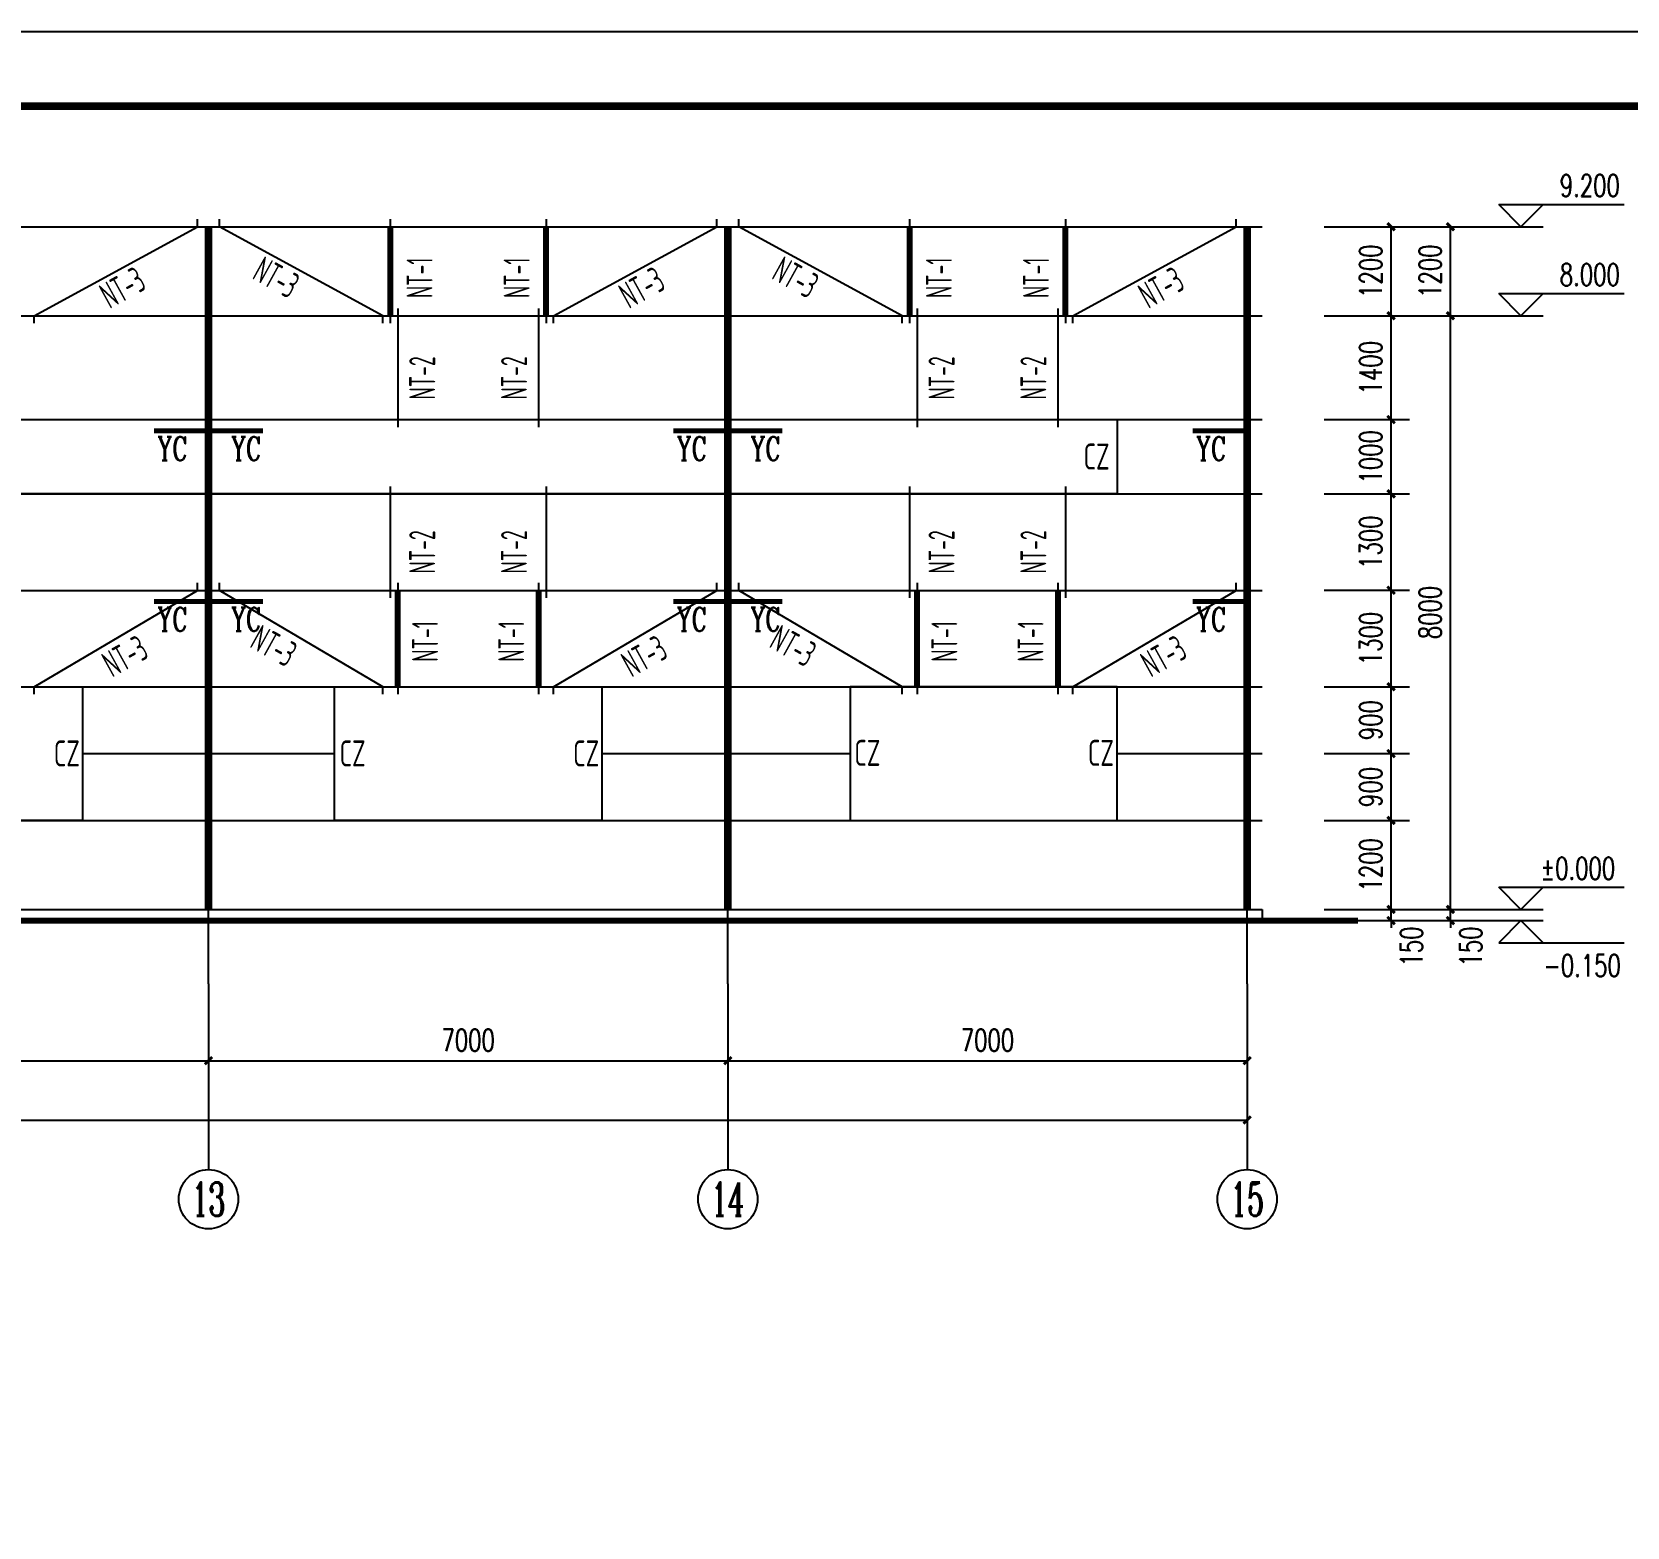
# Model space of a CAD drawing. Extents: x -17471 to 313636, y -71590 to 757901.
# Drawn here: x 281326 to 302827, y 522983 to 543131 of the extents above; entities that cross this region are included whole.
import ezdxf
from ezdxf.enums import TextEntityAlignment as Align

# ---------------------------------------------------------------- set-up
doc = ezdxf.new("R2010")
doc.units = 0
doc.header["$LTSCALE"] = 1000
doc.header["$MEASUREMENT"] = 0
for name, color, linetype in [('3T_WOOD', 21, 'Continuous'), ('AXIS', 3, 'Continuous'), ('AXIS_TEXT', 7, 'Continuous'), ('DIM_ELEV', 3, 'Continuous'), ('DOTE', 1, 'Continuous'), ('PUB_DIM', 3, 'Continuous'), ('PUB_TEXT', 7, 'Continuous'), ('PUB_TITLE', 4, 'Continuous'), ('WALL', 9, 'Continuous')]:
    doc.layers.add(name, color=color, linetype=linetype)
doc.styles.add('_SIMPLEX', font='sysz.shx', dxfattribs={"width": 0.8, "bigfont": 'syfs.shx'})
doc.styles.add('_TCH_AXIS', font='COMPLEX', dxfattribs={"bigfont": 'GBCBIG'})
doc.styles.add('_TCH_DIM', font='SIMPLEX', dxfattribs={"bigfont": 'GBCBIG'})
doc.styles.add('_TCH_DIM_T3', font='SIMPLEX', dxfattribs={"width": 0.705882, "bigfont": 'GBCBIG'})
doc.styles.add('COMPLEX', font='COMPLEX')
doc.styles.add('TSSD_REIN', font='Tssdeng.shx', dxfattribs={"width": 0.7, "bigfont": 'hztxt.shx'})
doc.dimstyles.new('_TCH_ARCH&&100', dxfattribs={"dimtxt": 297.5, "dimasz": 100, "dimexe": 250, "dimexo": 300, "dimgap": 126.25, "dimtad": 1, "dimdec": 0, "dimzin": 0, "dimdsep": 46, "dimtxsty": '_TCH_DIM_T3', "dimblk": 'ARCHTICK', "dimcen": 0.09, "dimclrt": 7, "dimazin": 2, "dimtfac": 1, "dimtdec": 0, "dimtix": 1, "dimtmove": 2, "dimatfit": 3, "dimfxl": 0, "dimtolj": 1, "dimtzin": 0, "dimarcsym": 0})

# ---------------------------------------------------------------- blocks, each defined once
blk = doc.blocks.new('_ArchTick')
at = {"color": 0, "linetype": 'ByBlock', "const_width": 0.4}
blk.add_lwpolyline([(-0.5, -0.5), (0.5, 0.5)], dxfattribs=at)
blk = doc.blocks.new('*D1623')
at = {"layer": 'Defpoints', "color": 0, "transparency": 16777216}
for p in [(298446, 531306), (299646, 531306), (298446, 531156)]:
    blk.add_point(p, dxfattribs=at)
at = {"layer": 'PUB_DIM', "color": 0, "lineweight": -2, "transparency": 16777216}
for p, q in [((298746, 531306), (299896, 531306)), ((299646, 531306), (299646, 531406)), ((299646, 531156), (299646, 531306)), ((298746, 531156), (299896, 531156)), ((299646, 531156), (299646, 531056))]:
    blk.add_line(p, q, dxfattribs=at)
at = {"layer": 'PUB_DIM', "color": 0, "lineweight": -2, "transparency": 16777216, "xscale": 100, "yscale": 100, "zscale": 100}
for p, rotation in [((299646, 531306), 270), ((299646, 531156), 90)]:
    blk.add_blockref('_ArchTick', p, dxfattribs=dict(at, rotation=rotation))
at = {"layer": 'PUB_DIM', "color": 7, "transparency": 16777216, "insert": (299921, 530806), "char_height": 297.5, "attachment_point": 5, "rotation": 90, "style": '_TCH_DIM_T3'}
blk.add_mtext('\\A1;150', dxfattribs=at)
blk = doc.blocks.new('*D1624')
at = {"layer": 'Defpoints', "color": 0, "transparency": 16777216}
for p in [(298446, 532506), (299646, 532506), (298446, 531306)]:
    blk.add_point(p, dxfattribs=at)
at = {"layer": 'PUB_DIM', "color": 0, "lineweight": -2, "transparency": 16777216}
for p, q in [((298746, 532506), (299896, 532506)), ((299646, 531306), (299646, 532506)), ((298746, 531306), (299896, 531306))]:
    blk.add_line(p, q, dxfattribs=at)
at = {"layer": 'PUB_DIM', "color": 0, "lineweight": -2, "transparency": 16777216, "xscale": 100, "yscale": 100, "zscale": 100}
for p, rotation in [((299646, 532506), 90), ((299646, 531306), 270)]:
    blk.add_blockref('_ArchTick', p, dxfattribs=dict(at, rotation=rotation))
at = {"layer": 'PUB_DIM', "color": 7, "transparency": 16777216, "insert": (299371, 531906), "char_height": 297.5, "attachment_point": 5, "rotation": 90, "style": '_TCH_DIM_T3'}
blk.add_mtext('\\A1;1200', dxfattribs=at)
blk = doc.blocks.new('*D1625')
at = {"layer": 'Defpoints', "color": 0, "transparency": 16777216}
for p in [(298446, 533406), (299646, 533406), (298446, 532506)]:
    blk.add_point(p, dxfattribs=at)
at = {"layer": 'PUB_DIM', "color": 0, "lineweight": -2, "transparency": 16777216}
for p, q in [((298746, 533406), (299896, 533406)), ((299646, 532506), (299646, 533406)), ((298746, 532506), (299896, 532506))]:
    blk.add_line(p, q, dxfattribs=at)
at = {"layer": 'PUB_DIM', "color": 0, "lineweight": -2, "transparency": 16777216, "xscale": 100, "yscale": 100, "zscale": 100}
for p, rotation in [((299646, 533406), 90), ((299646, 532506), 270)]:
    blk.add_blockref('_ArchTick', p, dxfattribs=dict(at, rotation=rotation))
at = {"layer": 'PUB_DIM', "color": 7, "transparency": 16777216, "insert": (299371, 532956), "char_height": 297.5, "attachment_point": 5, "rotation": 90, "style": '_TCH_DIM_T3'}
blk.add_mtext('\\A1;900', dxfattribs=at)
blk = doc.blocks.new('*D1626')
at = {"layer": 'Defpoints', "color": 0, "transparency": 16777216}
for p in [(298446, 534306), (299646, 534306), (298446, 533406)]:
    blk.add_point(p, dxfattribs=at)
at = {"layer": 'PUB_DIM', "color": 0, "lineweight": -2, "transparency": 16777216}
for p, q in [((298746, 534306), (299896, 534306)), ((299646, 533406), (299646, 534306)), ((298746, 533406), (299896, 533406))]:
    blk.add_line(p, q, dxfattribs=at)
at = {"layer": 'PUB_DIM', "color": 0, "lineweight": -2, "transparency": 16777216, "xscale": 100, "yscale": 100, "zscale": 100}
for p, rotation in [((299646, 534306), 90), ((299646, 533406), 270)]:
    blk.add_blockref('_ArchTick', p, dxfattribs=dict(at, rotation=rotation))
at = {"layer": 'PUB_DIM', "color": 7, "transparency": 16777216, "insert": (299371, 533856), "char_height": 297.5, "attachment_point": 5, "rotation": 90, "style": '_TCH_DIM_T3'}
blk.add_mtext('\\A1;900', dxfattribs=at)
blk = doc.blocks.new('*D1627')
at = {"layer": 'Defpoints', "color": 0, "transparency": 16777216}
for p in [(298446, 535606), (299646, 535606), (298446, 534306)]:
    blk.add_point(p, dxfattribs=at)
at = {"layer": 'PUB_DIM', "color": 0, "lineweight": -2, "transparency": 16777216}
for p, q in [((298746, 535606), (299896, 535606)), ((299646, 534306), (299646, 535606)), ((298746, 534306), (299896, 534306))]:
    blk.add_line(p, q, dxfattribs=at)
at = {"layer": 'PUB_DIM', "color": 0, "lineweight": -2, "transparency": 16777216, "xscale": 100, "yscale": 100, "zscale": 100}
for p, rotation in [((299646, 535606), 90), ((299646, 534306), 270)]:
    blk.add_blockref('_ArchTick', p, dxfattribs=dict(at, rotation=rotation))
at = {"layer": 'PUB_DIM', "color": 7, "transparency": 16777216, "insert": (299371, 534956), "char_height": 297.5, "attachment_point": 5, "rotation": 90, "style": '_TCH_DIM_T3'}
blk.add_mtext('\\A1;1300', dxfattribs=at)
blk = doc.blocks.new('*D1628')
at = {"layer": 'Defpoints', "color": 0, "transparency": 16777216}
for p in [(298446, 536906), (299646, 536906), (298446, 535606)]:
    blk.add_point(p, dxfattribs=at)
at = {"layer": 'PUB_DIM', "color": 0, "lineweight": -2, "transparency": 16777216}
for p, q in [((298746, 536906), (299896, 536906)), ((299646, 535606), (299646, 536906)), ((298746, 535606), (299896, 535606))]:
    blk.add_line(p, q, dxfattribs=at)
at = {"layer": 'PUB_DIM', "color": 0, "lineweight": -2, "transparency": 16777216, "xscale": 100, "yscale": 100, "zscale": 100}
for p, rotation in [((299646, 536906), 90), ((299646, 535606), 270)]:
    blk.add_blockref('_ArchTick', p, dxfattribs=dict(at, rotation=rotation))
at = {"layer": 'PUB_DIM', "color": 7, "transparency": 16777216, "insert": (299371, 536256), "char_height": 297.5, "attachment_point": 5, "rotation": 90, "style": '_TCH_DIM_T3'}
blk.add_mtext('\\A1;1300', dxfattribs=at)
blk = doc.blocks.new('*D1629')
at = {"layer": 'Defpoints', "color": 0, "transparency": 16777216}
for p in [(298446, 537906), (299646, 537906), (298446, 536906)]:
    blk.add_point(p, dxfattribs=at)
at = {"layer": 'PUB_DIM', "color": 0, "lineweight": -2, "transparency": 16777216}
for p, q in [((298746, 537906), (299896, 537906)), ((299646, 536906), (299646, 537906)), ((298746, 536906), (299896, 536906))]:
    blk.add_line(p, q, dxfattribs=at)
at = {"layer": 'PUB_DIM', "color": 0, "lineweight": -2, "transparency": 16777216, "xscale": 100, "yscale": 100, "zscale": 100}
for p, rotation in [((299646, 537906), 90), ((299646, 536906), 270)]:
    blk.add_blockref('_ArchTick', p, dxfattribs=dict(at, rotation=rotation))
at = {"layer": 'PUB_DIM', "color": 7, "transparency": 16777216, "insert": (299371, 537406), "char_height": 297.5, "attachment_point": 5, "rotation": 90, "style": '_TCH_DIM_T3'}
blk.add_mtext('\\A1;1000', dxfattribs=at)
blk = doc.blocks.new('*D1630')
at = {"layer": 'Defpoints', "color": 0, "transparency": 16777216}
for p in [(298446, 539306), (299646, 539306), (298446, 537906)]:
    blk.add_point(p, dxfattribs=at)
at = {"layer": 'PUB_DIM', "color": 0, "lineweight": -2, "transparency": 16777216}
for p, q in [((298746, 539306), (299896, 539306)), ((299646, 537906), (299646, 539306)), ((298746, 537906), (299896, 537906))]:
    blk.add_line(p, q, dxfattribs=at)
at = {"layer": 'PUB_DIM', "color": 0, "lineweight": -2, "transparency": 16777216, "xscale": 100, "yscale": 100, "zscale": 100}
for p, rotation in [((299646, 539306), 90), ((299646, 537906), 270)]:
    blk.add_blockref('_ArchTick', p, dxfattribs=dict(at, rotation=rotation))
at = {"layer": 'PUB_DIM', "color": 7, "transparency": 16777216, "insert": (299371, 538606), "char_height": 297.5, "attachment_point": 5, "rotation": 90, "style": '_TCH_DIM_T3'}
blk.add_mtext('\\A1;1400', dxfattribs=at)
blk = doc.blocks.new('*D1631')
at = {"layer": 'Defpoints', "color": 0, "transparency": 16777216}
for p in [(298446, 540506), (299646, 540506), (298446, 539306)]:
    blk.add_point(p, dxfattribs=at)
at = {"layer": 'PUB_DIM', "color": 0, "lineweight": -2, "transparency": 16777216}
for p, q in [((298746, 540506), (299896, 540506)), ((299646, 539306), (299646, 540506)), ((298746, 539306), (299896, 539306))]:
    blk.add_line(p, q, dxfattribs=at)
at = {"layer": 'PUB_DIM', "color": 0, "lineweight": -2, "transparency": 16777216, "xscale": 100, "yscale": 100, "zscale": 100}
for p, rotation in [((299646, 540506), 90), ((299646, 539306), 270)]:
    blk.add_blockref('_ArchTick', p, dxfattribs=dict(at, rotation=rotation))
at = {"layer": 'PUB_DIM', "color": 7, "transparency": 16777216, "insert": (299371, 539906), "char_height": 297.5, "attachment_point": 5, "rotation": 90, "style": '_TCH_DIM_T3'}
blk.add_mtext('\\A1;1200', dxfattribs=at)
blk = doc.blocks.new('*D1632')
at = {"layer": 'Defpoints', "color": 0, "transparency": 16777216}
for p in [(298446, 531306), (300446, 531306), (298446, 531156)]:
    blk.add_point(p, dxfattribs=at)
at = {"layer": 'PUB_DIM', "color": 0, "lineweight": -2, "transparency": 16777216}
for p, q in [((298746, 531306), (300696, 531306)), ((300446, 531306), (300446, 531406)), ((300446, 531156), (300446, 531306)), ((298746, 531156), (300696, 531156)), ((300446, 531156), (300446, 531056))]:
    blk.add_line(p, q, dxfattribs=at)
at = {"layer": 'PUB_DIM', "color": 0, "lineweight": -2, "transparency": 16777216, "xscale": 100, "yscale": 100, "zscale": 100}
for p, rotation in [((300446, 531306), 270), ((300446, 531156), 90)]:
    blk.add_blockref('_ArchTick', p, dxfattribs=dict(at, rotation=rotation))
at = {"layer": 'PUB_DIM', "color": 7, "transparency": 16777216, "insert": (300721, 530806), "char_height": 297.5, "attachment_point": 5, "rotation": 90, "style": '_TCH_DIM_T3'}
blk.add_mtext('\\A1;150', dxfattribs=at)
blk = doc.blocks.new('*D1633')
at = {"layer": 'Defpoints', "color": 0, "transparency": 16777216}
for p in [(298446, 539306), (300446, 539306), (298446, 531306)]:
    blk.add_point(p, dxfattribs=at)
at = {"layer": 'PUB_DIM', "color": 0, "lineweight": -2, "transparency": 16777216}
for p, q in [((298746, 539306), (300696, 539306)), ((300446, 531306), (300446, 539306)), ((298746, 531306), (300696, 531306))]:
    blk.add_line(p, q, dxfattribs=at)
at = {"layer": 'PUB_DIM', "color": 0, "lineweight": -2, "transparency": 16777216, "xscale": 100, "yscale": 100, "zscale": 100}
for p, rotation in [((300446, 539306), 90), ((300446, 531306), 270)]:
    blk.add_blockref('_ArchTick', p, dxfattribs=dict(at, rotation=rotation))
at = {"layer": 'PUB_DIM', "color": 7, "transparency": 16777216, "insert": (300171, 535306), "char_height": 297.5, "attachment_point": 5, "rotation": 90, "style": '_TCH_DIM_T3'}
blk.add_mtext('\\A1;8000', dxfattribs=at)
blk = doc.blocks.new('*D1634')
at = {"layer": 'Defpoints', "color": 0, "transparency": 16777216}
for p in [(298446, 540506), (300446, 540506), (298446, 539306)]:
    blk.add_point(p, dxfattribs=at)
at = {"layer": 'PUB_DIM', "color": 0, "lineweight": -2, "transparency": 16777216}
for p, q in [((298746, 540506), (300696, 540506)), ((300446, 539306), (300446, 540506)), ((298746, 539306), (300696, 539306))]:
    blk.add_line(p, q, dxfattribs=at)
at = {"layer": 'PUB_DIM', "color": 0, "lineweight": -2, "transparency": 16777216, "xscale": 100, "yscale": 100, "zscale": 100}
for p, rotation in [((300446, 540506), 90), ((300446, 539306), 270)]:
    blk.add_blockref('_ArchTick', p, dxfattribs=dict(at, rotation=rotation))
at = {"layer": 'PUB_DIM', "color": 7, "transparency": 16777216, "insert": (300171, 539906), "char_height": 297.5, "attachment_point": 5, "rotation": 90, "style": '_TCH_DIM_T3'}
blk.add_mtext('\\A1;1200', dxfattribs=at)
blk = doc.blocks.new('*D1646')
at = {"layer": 'AXIS', "color": 0, "lineweight": -2, "transparency": 16777216}
for p, q in [((276706, 530006), (276706, 529018)), ((283706, 530006), (283706, 529018)), ((276706, 529268), (283706, 529268))]:
    blk.add_line(p, q, dxfattribs=at)
at = {"layer": 'Defpoints', "color": 0, "transparency": 16777216}
for p in [(276706, 530306), (283706, 530306), (283706, 529268)]:
    blk.add_point(p, dxfattribs=at)
at = {"layer": 'AXIS', "color": 0, "lineweight": -2, "transparency": 16777216, "xscale": 100, "yscale": 100, "zscale": 100, "rotation": 180}
blk.add_blockref('_ArchTick', (276706, 529268), dxfattribs=at)
at = {"layer": 'AXIS', "color": 0, "lineweight": -2, "transparency": 16777216, "xscale": 100, "yscale": 100, "zscale": 100}
blk.add_blockref('_ArchTick', (283706, 529268), dxfattribs=at)
at = {"layer": 'AXIS', "color": 7, "transparency": 16777216, "insert": (280206, 529543), "char_height": 297.5, "attachment_point": 5, "style": '_TCH_DIM_T3'}
blk.add_mtext('\\A1;7000', dxfattribs=at)
blk = doc.blocks.new('*D1647')
at = {"layer": 'AXIS', "color": 0, "lineweight": -2, "transparency": 16777216}
for p, q in [((283706, 530006), (283706, 529018)), ((290706, 530006), (290706, 529018)), ((283706, 529268), (290706, 529268))]:
    blk.add_line(p, q, dxfattribs=at)
at = {"layer": 'Defpoints', "color": 0, "transparency": 16777216}
for p in [(283706, 530306), (290706, 530306), (290706, 529268)]:
    blk.add_point(p, dxfattribs=at)
at = {"layer": 'AXIS', "color": 0, "lineweight": -2, "transparency": 16777216, "xscale": 100, "yscale": 100, "zscale": 100, "rotation": 180}
blk.add_blockref('_ArchTick', (283706, 529268), dxfattribs=at)
at = {"layer": 'AXIS', "color": 0, "lineweight": -2, "transparency": 16777216, "xscale": 100, "yscale": 100, "zscale": 100}
blk.add_blockref('_ArchTick', (290706, 529268), dxfattribs=at)
at = {"layer": 'AXIS', "color": 7, "transparency": 16777216, "insert": (287206, 529543), "char_height": 297.5, "attachment_point": 5, "style": '_TCH_DIM_T3'}
blk.add_mtext('\\A1;7000', dxfattribs=at)
blk = doc.blocks.new('*D1648')
at = {"layer": 'AXIS', "color": 0, "lineweight": -2, "transparency": 16777216}
for p, q in [((290706, 530006), (290706, 529018)), ((297706, 530006), (297706, 529018)), ((290706, 529268), (297706, 529268))]:
    blk.add_line(p, q, dxfattribs=at)
at = {"layer": 'Defpoints', "color": 0, "transparency": 16777216}
for p in [(290706, 530306), (297706, 530306), (297706, 529268)]:
    blk.add_point(p, dxfattribs=at)
at = {"layer": 'AXIS', "color": 0, "lineweight": -2, "transparency": 16777216, "xscale": 100, "yscale": 100, "zscale": 100, "rotation": 180}
blk.add_blockref('_ArchTick', (290706, 529268), dxfattribs=at)
at = {"layer": 'AXIS', "color": 0, "lineweight": -2, "transparency": 16777216, "xscale": 100, "yscale": 100, "zscale": 100}
blk.add_blockref('_ArchTick', (297706, 529268), dxfattribs=at)
at = {"layer": 'AXIS', "color": 7, "transparency": 16777216, "insert": (294206, 529543), "char_height": 297.5, "attachment_point": 5, "style": '_TCH_DIM_T3'}
blk.add_mtext('\\A1;7000', dxfattribs=at)
blk = doc.blocks.new('*D1649')
at = {"layer": 'AXIS', "color": 0, "lineweight": -2, "transparency": 16777216}
for p, q in [((199706, 530006), (199706, 528218)), ((297706, 530006), (297706, 528218)), ((199706, 528468), (297706, 528468))]:
    blk.add_line(p, q, dxfattribs=at)
at = {"layer": 'Defpoints', "color": 0, "transparency": 16777216}
for p in [(199706, 530306), (297706, 530306), (297706, 528468)]:
    blk.add_point(p, dxfattribs=at)
at = {"layer": 'AXIS', "color": 0, "lineweight": -2, "transparency": 16777216, "xscale": 100, "yscale": 100, "zscale": 100, "rotation": 180}
blk.add_blockref('_ArchTick', (199706, 528468), dxfattribs=at)
at = {"layer": 'AXIS', "color": 0, "lineweight": -2, "transparency": 16777216, "xscale": 100, "yscale": 100, "zscale": 100}
blk.add_blockref('_ArchTick', (297706, 528468), dxfattribs=at)
at = {"layer": 'AXIS', "color": 7, "transparency": 16777216, "insert": (248706, 528743), "char_height": 297.5, "attachment_point": 5, "style": '_TCH_DIM_T3'}
blk.add_mtext('\\A1;98000', dxfattribs=at)
blk = doc.blocks.new('_AXISO')
blk.add_circle((0, 0), 0.5)
at = {"layer": 'AXIS_TEXT', "style": 'COMPLEX', "width": 1.041667}
blk.add_attdef('A', text='', height=0.56, dxfattribs=at).set_placement((-0.25, -0.28), (0.25, -0.28), align=Align.FIT)

msp = doc.modelspace()

# ---------------------------------------------------------------- linework, layer by layer
for p, q in [((286156.1, 540605.6), (286156.1, 539205.6)), ((288256.1, 540605.6), (288256.1, 539205.6)), ((293156.1, 540605.6), (293156.1, 539205.6)), ((295256.1, 540605.6), (295256.1, 539205.6)), ((286256.1, 539405.6), (286256.1, 537805.6)), ((288156.1, 539405.6), (288156.1, 537805.6)), ((293256.1, 539405.6), (293256.1, 537805.6)), ((295156.1, 539405.6), (295156.1, 537805.6)), ((286156.1, 537005.6), (286156.1, 535505.6)), ((288256.1, 537005.6), (288256.1, 535505.6)), ((293156.1, 537005.6), (293156.1, 535505.6)), ((295256.1, 537005.6), (295256.1, 535505.6)), ((286256.1, 535705.6), (286256.1, 534205.6)), ((288156.1, 535705.6), (288156.1, 534205.6)), ((293256.1, 535705.6), (293256.1, 534205.6)), ((295156.1, 535705.6), (295156.1, 534205.6)), ((199506.1, 531305.6), (297906.1, 531305.6)), ((297906.1, 531305.6), (297906.1, 531155.6))]:
    msp.add_line(p, q)
for points in [[(281356.1, 539205.6), (281356.1, 539305.6), (283556.1, 540505.6), (283556.1, 540605.6)], [(286056.1, 539205.6), (286056.1, 539305.6), (283856.1, 540505.6), (283856.1, 540605.6)], [(288356.1, 539205.6), (288356.1, 539305.6), (290556.1, 540505.6), (290556.1, 540605.6)], [(293056.1, 539205.6), (293056.1, 539305.6), (290856.1, 540505.6), (290856.1, 540605.6)], [(295356.1, 539205.6), (295356.1, 539305.6), (297556.1, 540505.6), (297556.1, 540605.6)], [(281356.1, 534205.6), (281356.1, 534305.6), (283556.1, 535605.6), (283556.1, 535705.6)], [(286056.1, 534205.6), (286056.1, 534305.6), (283856.1, 535605.6), (283856.1, 535705.6)], [(288356.1, 534205.6), (288356.1, 534305.6), (290556.1, 535605.6), (290556.1, 535705.6)], [(293056.1, 534205.6), (293056.1, 534305.6), (290856.1, 535605.6), (290856.1, 535705.6)], [(295356.1, 534205.6), (295356.1, 534305.6), (297556.1, 535605.6), (297556.1, 535705.6)]]:
    msp.add_lwpolyline(points)
at = {"color": 3, "const_width": 100}
for points in [[(283706.1, 531305.6), (283706.1, 540505.6)], [(290706.1, 531305.6), (290706.1, 540505.6)], [(297706.1, 531305.6), (297706.1, 540505.6)]]:
    msp.add_lwpolyline(points, dxfattribs=at)
at = {"const_width": 80}
for points in [[(286156.1, 539305.6), (286156.1, 540505.6)], [(288256.1, 539305.6), (288256.1, 540505.6)], [(293156.1, 539305.6), (293156.1, 540505.6)], [(295256.1, 539305.6), (295256.1, 540505.6)], [(286256.1, 534305.6), (286256.1, 535605.6)], [(288156.1, 534305.6), (288156.1, 535605.6)], [(293256.1, 534305.6), (293256.1, 535605.6)], [(295156.1, 534305.6), (295156.1, 535605.6)], [(198171.6, 531155.6), (299199.3, 531155.6)]]:
    msp.add_lwpolyline(points, dxfattribs=at)
at = {"color": 2}
for points in [[(201456.1, 537905.6), (295956.1, 537905.6), (295956.1, 536905.6), (201456.1, 536905.6)], [(278406.1, 534305.6), (282006.1, 534305.6), (282006.1, 532505.6), (278406.1, 532505.6)], [(285406.1, 534305.6), (289006.1, 534305.6), (289006.1, 532505.6), (285406.1, 532505.6)], [(295956.1, 534305.6), (292356.1, 534305.6), (292356.1, 532505.6), (295956.1, 532505.6)]]:
    msp.add_lwpolyline(points, close=True, dxfattribs=at)
at = {"layer": '3T_WOOD'}
for p, q in [((199506.1, 540505.6), (297906.1, 540505.6)), ((199506.1, 539305.6), (297906.1, 539305.6)), ((199506.1, 537905.6), (297906.1, 537905.6)), ((199506.1, 536905.6), (297906.1, 536905.6)), ((275206.1, 535605.6), (297906.1, 535605.6)), ((275206.1, 534305.6), (297906.1, 534305.6)), ((282006.1, 533405.6), (285406.1, 533405.6)), ((289006.1, 533405.6), (292356.1, 533405.6)), ((295956.1, 533405.6), (297906.1, 533405.6)), ((275206.1, 532505.6), (297906.1, 532505.6))]:
    msp.add_line(p, q, dxfattribs=at)
at = {"layer": 'AXIS'}
for p, q in [((283706.1, 530305.6), (283706.1, 527801.4)), ((290706.1, 530305.6), (290706.1, 527801.4)), ((297706.1, 530305.6), (297706.1, 527801.4))]:
    msp.add_line(p, q, dxfattribs=at)
at = {"layer": 'DIM_ELEV'}
for p, q in [((301396.1, 540505.6), (301096.1, 540805.6)), ((301096.1, 540805.6), (302788.1, 540805.6)), ((301396.1, 540505.6), (301696.1, 540805.6)), ((300696.1, 540505.6), (301696.1, 540505.6)), ((301396.1, 539305.6), (301096.1, 539605.6)), ((301096.1, 539605.6), (302788.1, 539605.6)), ((301396.1, 539305.6), (301696.1, 539605.6)), ((300696.1, 539305.6), (301696.1, 539305.6)), ((301396.1, 531305.6), (301096.1, 531605.6)), ((301096.1, 531605.6), (302788.1, 531605.6)), ((301396.1, 531305.6), (301696.1, 531605.6)), ((300696.1, 531305.6), (301696.1, 531305.6)), ((300696.1, 531155.6), (301696.1, 531155.6)), ((301396.1, 531155.6), (301096.1, 530855.6)), ((301396.1, 531155.6), (301696.1, 530855.6)), ((301096.1, 530855.6), (302788.1, 530855.6))]:
    msp.add_line(p, q, dxfattribs=at)
at = {"layer": 'DOTE'}
for p, q in [((283706.1, 530305.6), (283706.1, 540505.6)), ((290706.1, 530305.6), (290706.1, 540505.6)), ((297706.1, 530305.6), (297706.1, 540505.6))]:
    msp.add_line(p, q, dxfattribs=at)
at = {"layer": 'PUB_TITLE'}
msp.add_lwpolyline([(187535.9, 483730.5), (313635.9, 483730.5), (313635.9, 543130.5), (187535.9, 543130.5)], close=True, dxfattribs=at)
at = {"layer": 'PUB_TITLE', "const_width": 100}
msp.add_lwpolyline([(190035.9, 484730.5), (312635.9, 484730.5), (312635.9, 542130.5), (190035.9, 542130.5)], close=True, dxfattribs=at)
at = {"layer": 'WALL', "color": 181, "const_width": 66.7}
for points in [[(283706.1, 537755.6), (282972.2, 537755.6)], [(283706.1, 537755.6), (284440, 537755.6)], [(290706.1, 537755.6), (289972.2, 537755.6)], [(290706.1, 537755.6), (291440, 537755.6)], [(297706.1, 537755.6), (296972.2, 537755.6)], [(283706.1, 535455.6), (282972.2, 535455.6)], [(283706.1, 535455.6), (284440, 535455.6)], [(290706.1, 535455.6), (289972.2, 535455.6)], [(290706.1, 535455.6), (291440, 535455.6)], [(297706.1, 535455.6), (296972.2, 535455.6)]]:
    msp.add_lwpolyline(points, dxfattribs=at)

# ---------------------------------------------------------------- block references
at = {"layer": 'AXIS'}
ref = msp.add_blockref('_AXISO', (283706.1, 527401.4), dxfattribs=dict(at, xscale=800, yscale=800, zscale=800))
ref.add_attrib('A', '13', dxfattribs={"layer": 'AXIS_TEXT', "height": 452.55, "style": '_TCH_AXIS', "width": 0.724138}).set_placement((283479.8, 527175.1), (283932.3, 527175.1), align=Align.FIT)
ref = msp.add_blockref('_AXISO', (290706.1, 527401.4), dxfattribs=dict(at, xscale=800, yscale=800, zscale=800))
ref.add_attrib('A', '14', dxfattribs={"layer": 'AXIS_TEXT', "height": 452.55, "style": '_TCH_AXIS', "width": 0.677419}).set_placement((290479.8, 527175.1), (290932.3, 527175.1), align=Align.FIT)
ref = msp.add_blockref('_AXISO', (297706.1, 527401.4), dxfattribs=dict(at, xscale=800, yscale=800, zscale=800))
ref.add_attrib('A', '15', dxfattribs={"layer": 'AXIS_TEXT', "height": 452.55, "style": '_TCH_AXIS', "width": 0.724138}).set_placement((297479.8, 527175.1), (297932.3, 527175.1), align=Align.FIT)

# ---------------------------------------------------------------- texts
at = {"color": 3, "linetype": 'ByBlock', "style": '_SIMPLEX', "width": 0.65}
for s, rotation, p in [('NT-3', 331.01115, (284279.2, 539811.3, 1176.6)), ('NT-3', 331.01115, (291279.2, 539811.3, 1176.6)), ('NT-3', 28.98885, (282374.9, 539391.3, 1176.6)), ('NT-1', 90, (286726.5, 539543)), ('NT-1', 90, (288035.7, 539543)), ('NT-3', 28.98885, (289374.9, 539391.3, 1176.6)), ('NT-1', 90, (293726.5, 539543)), ('NT-1', 90, (295035.7, 539543)), ('NT-3', 28.98885, (296374.9, 539391.3, 1176.6)), ('NT-2', 90, (286762.1, 538176)), ('NT-2', 90, (288000, 538176)), ('NT-2', 90, (293762.1, 538176)), ('NT-2', 90, (295000, 538176)), ('NT-2', 90, (286762.1, 535831.5)), ('NT-2', 90, (288000, 535831.5)), ('NT-2', 90, (293762.1, 535831.5)), ('NT-2', 90, (295000, 535831.5)), ('NT-1', 90, (286800.2, 534643)), ('NT-1', 90, (287961.9, 534643)), ('NT-1', 90, (293800.2, 534643)), ('NT-1', 90, (294961.9, 534643)), ('NT-3', 28.98885, (282407.8, 534425.4, 1176.6)), ('NT-3', 331.01115, (284246.2, 534845.4, 1176.6)), ('NT-3', 28.98885, (289407.8, 534425.4, 1176.6)), ('NT-3', 331.01115, (291246.2, 534845.4, 1176.6)), ('NT-3', 28.98885, (296407.8, 534425.4, 1176.6))]:
    msp.add_text(s, height=350, rotation=rotation, dxfattribs=at).set_placement(p)
at = {"color": 7, "style": '_TCH_AXIS', "width": 0.705882}
for p in [(283016.1, 537355.1), (284010.3, 537355.1), (290016.1, 537355.1), (291010.3, 537355.1), (297016.1, 537355.1), (283016.1, 535055.1), (284010.3, 535055.1), (290016.1, 535055.1), (291010.3, 535055.1), (297016.1, 535055.1)]:
    msp.add_text('YC', height=318.75, dxfattribs=at).set_placement(p)
at = {"layer": 'PUB_TEXT'}
for s, height, style, width, p in [('9.200', 297.5, '_TCH_DIM', 0.705882, (301918.1, 540910.6)), ('8.000', 297.5, '_TCH_DIM', 0.705882, (301918.1, 539710.6)), ('CZ', 350, 'TSSD_REIN', 0.7, (295500.6, 537233.9)), ('CZ', 350, 'TSSD_REIN', 0.7, (281621.3, 533233.9)), ('CZ', 350, 'TSSD_REIN', 0.7, (285472.8, 533233.9)), ('CZ', 350, 'TSSD_REIN', 0.7, (288621.3, 533233.9)), ('CZ', 350, 'TSSD_REIN', 0.7, (292411, 533240.6)), ('CZ', 350, 'TSSD_REIN', 0.7, (295559.5, 533240.6)), ('%%P0.000', 297.5, '_TCH_DIM', 0.705882, (301658.1, 531710.6)), ('-0.150', 297.5, '_TCH_DIM', 0.705882, (301698.1, 530400.6))]:
    msp.add_text(s, height=height, dxfattribs=dict(at, style=style, width=width)).set_placement(p)

# ---------------------------------------------------------------- dimensions: what is measured, and where the dimension line sits
at = {"layer": 'AXIS'}
for p1, p2, distance, picture, middle in [((199706.1, 530305.6), (297706.1, 530305.6), -1837.5, '*D1649', (248706.1, 528743.1)), ((276706.1, 530305.6), (283706.1, 530305.6), -1037.5, '*D1646', (280206.1, 529543.1)), ((283706.1, 530305.6), (290706.1, 530305.6), -1037.5, '*D1647', (287206.1, 529543.1)), ((290706.1, 530305.6), (297706.1, 530305.6), -1037.5, '*D1648', (294206.1, 529543.1))]:
    dim = msp.add_aligned_dim(p1=p1, p2=p2, distance=distance, dimstyle='_TCH_ARCH&&100', dxfattribs=at)
    dim.commit()
    dim.dimension.update_dxf_attribs({"geometry": picture, "text_midpoint": middle})
at = {"layer": 'PUB_DIM'}
for p1, p2, distance, picture, middle in [((298446.1, 539305.6), (298446.1, 540505.6), -1200, '*D1631', (299371.1, 539905.6)), ((298446.1, 539305.6), (298446.1, 540505.6), -2000, '*D1634', (300171.1, 539905.6)), ((298446.1, 537905.6), (298446.1, 539305.6), -1200, '*D1630', (299371.1, 538605.6)), ((298446.1, 531305.6), (298446.1, 539305.6), -2000, '*D1633', (300171.1, 535305.6)), ((298446.1, 536905.6), (298446.1, 537905.6), -1200, '*D1629', (299371.1, 537405.6)), ((298446.1, 535605.6), (298446.1, 536905.6), -1200, '*D1628', (299371.1, 536255.6)), ((298446.1, 534305.6), (298446.1, 535605.6), -1200, '*D1627', (299371.1, 534955.6)), ((298446.1, 533405.6), (298446.1, 534305.6), -1200, '*D1626', (299371.1, 533855.6)), ((298446.1, 532505.6), (298446.1, 533405.6), -1200, '*D1625', (299371.1, 532955.6)), ((298446.1, 531305.6), (298446.1, 532505.6), -1200, '*D1624', (299371.1, 531905.6))]:
    dim = msp.add_aligned_dim(p1=p1, p2=p2, distance=distance, dimstyle='_TCH_ARCH&&100', dxfattribs=at)
    dim.commit()
    dim.dimension.update_dxf_attribs({"geometry": picture, "text_midpoint": middle})
for base, picture, middle in [((299646.1, 531305.6), '*D1623', (299921.1, 530805.6)), ((300446.1, 531305.6), '*D1632', (300721.1, 530805.6))]:
    dim = msp.add_linear_dim(base=base, p1=(298446.1, 531155.6), p2=(298446.1, 531305.6), angle=90, dimstyle='_TCH_ARCH&&100', dxfattribs=at)
    dim.commit()
    dim.dimension.update_dxf_attribs({"geometry": picture, "text_midpoint": middle, "dimtype": 129})

doc.saveas('drawing.dxf')
